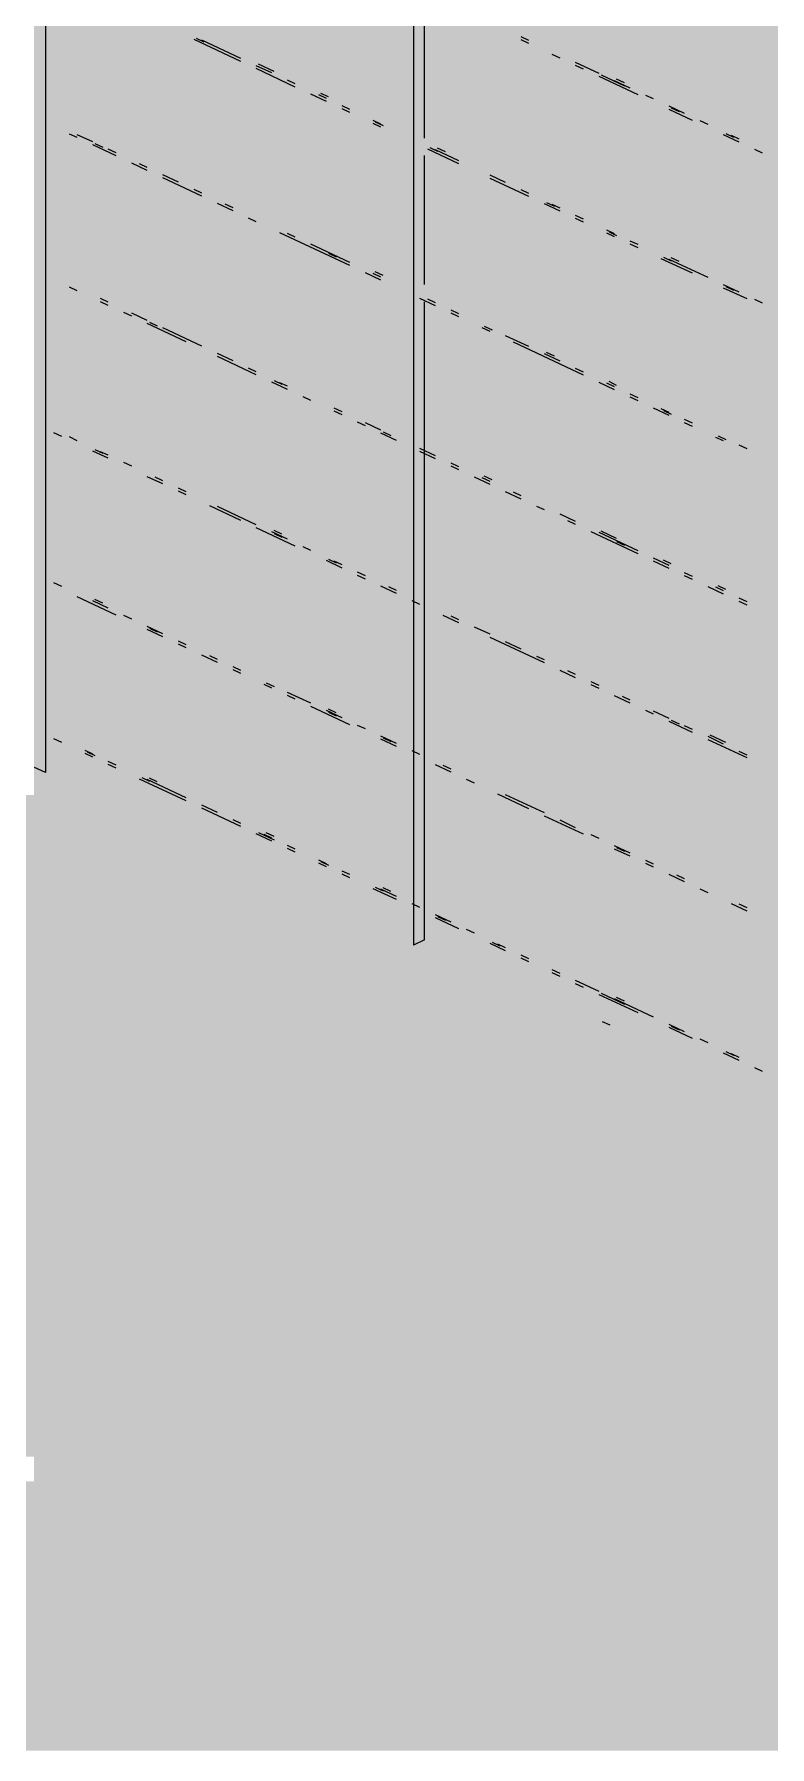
# Paper-space layout '03 3D Building and Roof' of a CAD drawing. Header units: millimetres. Extents: x 5 to 415, y 5 to 292.
# Drawn here: x 202.66 to 207.66, y 208.19 to 219.84 of the extents above; entities that cross this region are included whole.
import ezdxf

# ---------------------------------------------------------------- set-up
doc = ezdxf.new("R2010")
doc.units = ezdxf.units.MM
doc.layers.add('EXISTING', color=7, linetype='Continuous')
doc.layers.add('IMAGES', color=7, linetype='Continuous')

# ---------------------------------------------------------------- blocks, each defined once
blk = doc.blocks.new('SHEET_03')
at = {"layer": 'EXISTING', "color": 250, "lineweight": 9}
for p, q in [((202.741, 231.472), (202.741, 214.82)), ((205.241, 230.298), (205.241, 213.646)), ((205.316, 219.134), (205.316, 224.235)), ((203.748, 219.807), (204.065, 219.658)), ((203.764, 219.815), (203.817, 219.79)), ((203.801, 219.803), (204.065, 219.679)), ((205.971, 219.825), (206.024, 219.8)), ((205.971, 219.804), (206.024, 219.779)), ((206.183, 219.705), (206.236, 219.68)), ((206.342, 219.651), (206.501, 219.577)), ((204.171, 219.629), (204.277, 219.58)), ((204.171, 219.609), (204.436, 219.484)), ((204.294, 219.588), (204.188, 219.637)), ((206.342, 219.63), (206.395, 219.605)), ((206.501, 219.556), (206.766, 219.431)), ((206.518, 219.564), (206.676, 219.489)), ((206.676, 219.51), (206.623, 219.535)), ((204.383, 219.53), (204.436, 219.505)), ((204.542, 219.435), (204.648, 219.385)), ((204.595, 219.431), (204.648, 219.406)), ((204.665, 219.414), (204.612, 219.438)), ((206.607, 219.527), (206.713, 219.477)), ((206.819, 219.427), (206.872, 219.403)), ((204.754, 219.356), (204.807, 219.331)), ((204.754, 219.335), (204.807, 219.31)), ((206.977, 219.353), (207.083, 219.303)), ((206.977, 219.332), (207.136, 219.257)), ((206.994, 219.34), (207.047, 219.315)), ((204.966, 219.257), (205.018, 219.232)), ((204.966, 219.236), (205.018, 219.211)), ((204.982, 219.244), (205.035, 219.219)), ((207.189, 219.253), (207.242, 219.229)), ((202.901, 219.164), (202.954, 219.14)), ((202.954, 219.16), (203.06, 219.111)), ((203.06, 219.09), (203.218, 219.015)), ((203.076, 219.098), (203.129, 219.073)), ((205.353, 219.07), (205.406, 219.045)), ((205.459, 219.041), (205.406, 219.066)), ((207.348, 219.158), (207.454, 219.108)), ((207.365, 219.166), (207.418, 219.141)), ((207.401, 219.154), (207.454, 219.129)), ((203.165, 219.061), (203.218, 219.036)), ((203.324, 218.966), (203.43, 218.916)), ((203.377, 218.962), (203.43, 218.937)), ((205.316, 218.138), (205.316, 219.017)), ((205.336, 219.062), (205.548, 218.962)), ((205.389, 219.058), (205.548, 218.983)), ((207.56, 219.059), (207.613, 219.034)), ((203.536, 218.887), (203.642, 218.837)), ((203.536, 218.866), (203.801, 218.742)), ((205.76, 218.884), (205.866, 218.834)), ((205.76, 218.863), (206.024, 218.739)), ((203.748, 218.788), (203.801, 218.763)), ((205.971, 218.784), (206.024, 218.759)), ((203.907, 218.692), (204.013, 218.642)), ((203.96, 218.688), (204.013, 218.663)), ((206.13, 218.689), (206.236, 218.639)), ((206.147, 218.697), (206.2, 218.672)), ((206.183, 218.685), (206.236, 218.66)), ((206.342, 218.61), (206.395, 218.586)), ((204.118, 218.593), (204.171, 218.568)), ((204.33, 218.493), (204.807, 218.27)), ((204.383, 218.489), (204.436, 218.464)), ((206.342, 218.59), (206.395, 218.565)), ((206.554, 218.511), (206.607, 218.486)), ((206.554, 218.49), (206.607, 218.465)), ((206.571, 218.498), (206.623, 218.473)), ((204.542, 218.415), (204.807, 218.29)), ((206.713, 218.436), (206.766, 218.412)), ((206.713, 218.416), (206.766, 218.391)), ((204.665, 218.352), (204.717, 218.327)), ((206.924, 218.316), (207.136, 218.217)), ((206.941, 218.324), (206.994, 218.299)), ((206.977, 218.312), (207.242, 218.188)), ((207.047, 218.295), (206.994, 218.32)), ((204.913, 218.22), (205.018, 218.17)), ((204.966, 218.216), (205.018, 218.191)), ((205.035, 218.199), (204.982, 218.224)), ((207.348, 218.138), (207.454, 218.088)), ((202.901, 218.124), (202.954, 218.099)), ((203.112, 218.045), (203.165, 218.02)), ((203.112, 218.024), (203.165, 217.999)), ((205.283, 218.046), (205.389, 217.996)), ((205.316, 213.682), (205.316, 218.02)), ((205.336, 218.042), (205.389, 218.017)), ((207.348, 218.117), (207.507, 218.043)), ((207.365, 218.125), (207.418, 218.1)), ((207.56, 218.039), (207.613, 218.014)), ((203.271, 217.95), (203.324, 217.925)), ((203.324, 217.946), (203.43, 217.896)), ((205.495, 217.967), (205.548, 217.942)), ((205.495, 217.947), (205.548, 217.922)), ((203.43, 217.875), (203.695, 217.751)), ((203.447, 217.883), (203.5, 217.858)), ((203.536, 217.846), (203.801, 217.722)), ((205.707, 217.847), (205.76, 217.822)), ((205.723, 217.855), (205.776, 217.83)), ((205.866, 217.793), (206.024, 217.719)), ((203.907, 217.672), (204.013, 217.623)), ((205.919, 217.748), (206.395, 217.524)), ((206.13, 217.669), (206.236, 217.619)), ((206.2, 217.652), (206.147, 217.677)), ((203.907, 217.651), (204.171, 217.527)), ((204.118, 217.573), (204.171, 217.548)), ((206.342, 217.57), (206.395, 217.545)), ((204.277, 217.477), (204.383, 217.428)), ((204.294, 217.485), (204.347, 217.46)), ((204.33, 217.473), (204.383, 217.449)), ((206.501, 217.474), (206.607, 217.425)), ((206.554, 217.47), (206.607, 217.445)), ((206.623, 217.453), (206.571, 217.478)), ((204.489, 217.378), (204.542, 217.353)), ((206.713, 217.396), (206.766, 217.371)), ((206.713, 217.375), (206.766, 217.35)), ((204.701, 217.299), (204.754, 217.275)), ((204.701, 217.279), (204.754, 217.254)), ((204.86, 217.204), (204.913, 217.179)), ((206.872, 217.3), (206.977, 217.251)), ((206.924, 217.296), (206.977, 217.271)), ((206.941, 217.283), (206.994, 217.258)), ((207.083, 217.222), (207.136, 217.197)), ((202.795, 217.133), (202.848, 217.108)), ((202.901, 217.104), (202.954, 217.079)), ((204.913, 217.2), (205.018, 217.15)), ((205.018, 217.129), (205.124, 217.08)), ((205.035, 217.137), (205.088, 217.112)), ((207.083, 217.201), (207.136, 217.176)), ((207.295, 217.101), (207.348, 217.077)), ((207.312, 217.109), (207.365, 217.084)), ((203.06, 217.008), (203.165, 216.959)), ((203.076, 217.016), (203.129, 216.991)), ((203.112, 217.004), (203.165, 216.98)), ((205.283, 217.026), (205.389, 216.976)), ((205.283, 217.005), (205.389, 216.956)), ((207.454, 217.048), (207.507, 217.023)), ((203.271, 216.93), (203.324, 216.905)), ((205.495, 216.927), (205.548, 216.902)), ((205.495, 216.906), (205.548, 216.881)), ((203.43, 216.834), (203.536, 216.785)), ((203.483, 216.83), (203.536, 216.806)), ((203.642, 216.756), (203.695, 216.731)), ((205.654, 216.831), (205.76, 216.782)), ((205.707, 216.827), (205.76, 216.802)), ((205.776, 216.81), (205.723, 216.835)), ((203.642, 216.735), (203.695, 216.71)), ((203.854, 216.636), (204.065, 216.536)), ((203.907, 216.632), (204.171, 216.507)), ((205.866, 216.732), (205.971, 216.682)), ((205.919, 216.728), (205.971, 216.703)), ((206.077, 216.632), (206.13, 216.608)), ((206.236, 216.579), (206.342, 216.529)), ((206.289, 216.533), (206.342, 216.508)), ((204.171, 216.486), (204.436, 216.362)), ((204.277, 216.458), (204.383, 216.408)), ((204.347, 216.441), (204.294, 216.465)), ((204.294, 216.445), (204.347, 216.42)), ((206.448, 216.458), (206.766, 216.309)), ((206.501, 216.454), (206.766, 216.33)), ((206.623, 216.412), (206.518, 216.462)), ((206.623, 216.392), (206.676, 216.367)), ((204.489, 216.358), (204.542, 216.333)), ((204.665, 216.271), (204.717, 216.246)), ((206.872, 216.28), (206.977, 216.231)), ((204.648, 216.263), (204.754, 216.213)), ((204.701, 216.259), (204.754, 216.234)), ((204.86, 216.184), (204.913, 216.159)), ((204.86, 216.163), (204.913, 216.138)), ((206.872, 216.26), (206.977, 216.21)), ((206.994, 216.238), (206.941, 216.263)), ((207.083, 216.181), (207.136, 216.156)), ((207.083, 216.16), (207.136, 216.135)), ((202.795, 216.113), (202.848, 216.088)), ((205.018, 216.089), (205.124, 216.039)), ((205.071, 216.085), (205.124, 216.06)), ((207.242, 216.086), (207.348, 216.036)), ((207.295, 216.082), (207.348, 216.057)), ((207.365, 216.064), (207.312, 216.089)), ((202.954, 216.017), (203.218, 215.893)), ((203.06, 215.989), (203.165, 215.939)), ((203.129, 215.972), (203.076, 215.996)), ((205.23, 215.989), (205.283, 215.964)), ((207.454, 216.007), (207.507, 215.982)), ((207.454, 215.986), (207.507, 215.961)), ((203.271, 215.889), (203.324, 215.864)), ((203.43, 215.815), (203.536, 215.765)), ((205.442, 215.89), (205.548, 215.84)), ((205.495, 215.886), (205.548, 215.861)), ((205.654, 215.811), (205.76, 215.762)), ((203.43, 215.794), (203.536, 215.744)), ((203.447, 215.802), (203.5, 215.777)), ((203.642, 215.715), (203.695, 215.69)), ((203.642, 215.694), (203.695, 215.669)), ((205.76, 215.741), (206.13, 215.567)), ((205.866, 215.712), (205.971, 215.662)), ((203.801, 215.62), (203.907, 215.57)), ((203.854, 215.616), (203.907, 215.591)), ((206.077, 215.612), (206.13, 215.588)), ((204.013, 215.541), (204.065, 215.516)), ((204.013, 215.52), (204.065, 215.495)), ((206.236, 215.517), (206.342, 215.467)), ((206.289, 215.513), (206.342, 215.488)), ((204.224, 215.421), (204.277, 215.396)), ((204.241, 215.429), (204.294, 215.404)), ((204.383, 215.367), (204.542, 215.293)), ((204.383, 215.346), (204.436, 215.321)), ((206.448, 215.438), (206.501, 215.414)), ((206.448, 215.418), (206.501, 215.393)), ((206.607, 215.343), (206.713, 215.293)), ((206.66, 215.339), (206.713, 215.314)), ((204.542, 215.272), (204.807, 215.147)), ((204.648, 215.243), (204.754, 215.193)), ((204.717, 215.226), (204.665, 215.251)), ((204.665, 215.23), (204.717, 215.205)), ((206.819, 215.244), (206.872, 215.219)), ((206.872, 215.24), (206.977, 215.19)), ((204.86, 215.143), (204.913, 215.119)), ((206.977, 215.169), (207.136, 215.095)), ((206.994, 215.177), (207.047, 215.152)), ((207.083, 215.14), (207.136, 215.115)), ((202.795, 215.051), (202.848, 215.026)), ((205.018, 215.069), (205.124, 215.019)), ((205.018, 215.048), (205.124, 214.998)), ((205.035, 215.056), (205.088, 215.031)), ((207.242, 215.066), (207.348, 215.016)), ((207.242, 215.045), (207.507, 214.921)), ((207.365, 215.024), (207.259, 215.073)), ((203.007, 214.973), (203.06, 214.948)), ((203.007, 214.952), (203.06, 214.927)), ((203.023, 214.96), (203.076, 214.935)), ((203.165, 214.898), (203.218, 214.873)), ((203.165, 214.877), (203.218, 214.852)), ((205.23, 214.969), (205.283, 214.945)), ((205.389, 214.874), (205.495, 214.824)), ((207.454, 214.966), (207.507, 214.941)), ((202.741, 214.82), (202.666, 214.855)), ((203.377, 214.778), (203.695, 214.629)), ((203.394, 214.786), (203.447, 214.761)), ((203.43, 214.774), (203.695, 214.65)), ((203.5, 214.757), (203.447, 214.782)), ((205.442, 214.87), (205.495, 214.845)), ((205.601, 214.775), (205.654, 214.75)), ((205.813, 214.675), (206.024, 214.576)), ((205.866, 214.671), (206.13, 214.547)), ((203.801, 214.6), (203.907, 214.55)), ((203.801, 214.579), (204.065, 214.455)), ((206.13, 214.526), (206.395, 214.402)), ((204.013, 214.5), (204.065, 214.476)), ((204.188, 214.413), (204.294, 214.363)), ((204.294, 214.384), (204.241, 214.409)), ((206.236, 214.497), (206.342, 214.447)), ((204.171, 214.405), (204.277, 214.355)), ((204.224, 214.401), (204.277, 214.376)), ((204.383, 214.326), (204.436, 214.302)), ((204.383, 214.306), (204.436, 214.281)), ((206.448, 214.398), (206.501, 214.373)), ((206.607, 214.323), (206.713, 214.273)), ((206.607, 214.302), (206.713, 214.253)), ((206.623, 214.31), (206.676, 214.285)), ((204.595, 214.227), (204.648, 214.202)), ((204.595, 214.206), (204.648, 214.181)), ((204.612, 214.214), (204.665, 214.189)), ((206.819, 214.224), (206.872, 214.199)), ((206.819, 214.203), (206.872, 214.178)), ((204.754, 214.152), (204.807, 214.128)), ((204.754, 214.132), (204.807, 214.107)), ((206.977, 214.128), (207.083, 214.079)), ((207.03, 214.124), (207.083, 214.099)), ((204.966, 214.032), (205.124, 213.958)), ((204.982, 214.04), (205.035, 214.015)), ((205.018, 214.028), (205.124, 213.978)), ((205.088, 214.011), (205.035, 214.036)), ((207.189, 214.029), (207.242, 214.004)), ((205.23, 213.929), (205.283, 213.904)), ((205.389, 213.854), (205.495, 213.804)), ((205.389, 213.833), (205.548, 213.759)), ((205.406, 213.841), (205.459, 213.816)), ((207.401, 213.93), (207.507, 213.88)), ((207.454, 213.926), (207.507, 213.901)), ((205.601, 213.755), (205.654, 213.73)), ((205.316, 213.682), (205.241, 213.646)), ((205.76, 213.659), (205.866, 213.61)), ((205.776, 213.667), (205.829, 213.642)), ((205.813, 213.655), (205.866, 213.63)), ((205.971, 213.581), (206.024, 213.556)), ((205.971, 213.56), (206.024, 213.535)), ((206.183, 213.481), (206.236, 213.456)), ((206.183, 213.461), (206.236, 213.436)), ((206.342, 213.407), (206.501, 213.332)), ((206.342, 213.386), (206.395, 213.361)), ((206.501, 213.311), (206.766, 213.187)), ((206.518, 213.319), (206.676, 213.245)), ((206.607, 213.282), (206.872, 213.158)), ((206.676, 213.265), (206.623, 213.29)), ((206.579, 213.101), (206.526, 213.125)), ((206.977, 213.108), (207.083, 213.059)), ((206.977, 213.088), (207.136, 213.013)), ((206.994, 213.095), (207.047, 213.071)), ((207.189, 213.009), (207.242, 212.984)), ((207.348, 212.914), (207.454, 212.864)), ((207.365, 212.922), (207.418, 212.897)), ((207.401, 212.91), (207.454, 212.885)), ((207.56, 212.814), (207.613, 212.789))]:
    blk.add_line(p, q, dxfattribs=at)
at = {"layer": 'IMAGES', "color": 7}
for points in [[(202.662, 214.833), (202.828, 214.833), (202.662, 231.5), (202.828, 231.5)], [(205.161, 213.667), (205.328, 213.667), (205.161, 230.333), (205.328, 230.333)], [(202.828, 218.167), (202.995, 218.167), (202.828, 221), (202.995, 221)], [(207.661, 219.833), (207.827, 219.833), (207.661, 220.167), (207.827, 220.167)], [(202.995, 219.833), (203.162, 219.833), (202.995, 220), (203.162, 220)], [(203.162, 219.833), (203.495, 219.833), (203.162, 220), (203.495, 220)], [(203.495, 219.833), (203.661, 219.833), (203.495, 220), (203.661, 220)], [(203.661, 219.833), (205.161, 219.833), (203.661, 220), (205.161, 220)], [(205.328, 219.833), (205.994, 219.833), (205.328, 220), (205.994, 220)], [(205.994, 219.833), (207.661, 219.833), (205.994, 220), (207.661, 220)], [(202.995, 219.667), (203.495, 219.667), (202.995, 219.833), (203.495, 219.833)], [(203.495, 219.667), (203.828, 219.667), (203.495, 219.833), (203.828, 219.833)], [(203.828, 219.667), (203.995, 219.667), (203.828, 219.833), (203.995, 219.833)], [(203.995, 219.667), (204.161, 219.667), (203.995, 219.833), (204.161, 219.833)], [(204.161, 219.667), (205.161, 219.667), (204.161, 219.833), (205.161, 219.833)], [(205.328, 219.167), (205.494, 219.167), (205.328, 219.833), (205.494, 219.833)], [(205.494, 219.667), (205.661, 219.667), (205.494, 219.833), (205.661, 219.833)], [(205.661, 219.667), (205.828, 219.667), (205.661, 219.833), (205.828, 219.833)], [(205.828, 219.667), (205.994, 219.667), (205.828, 219.833), (205.994, 219.833)], [(205.994, 219.667), (206.161, 219.667), (205.994, 219.833), (206.161, 219.833)], [(206.161, 219.667), (207.661, 219.667), (206.161, 219.833), (207.661, 219.833)], [(207.661, 219.167), (207.827, 219.167), (207.661, 219.833), (207.827, 219.833)], [(202.995, 219.5), (203.828, 219.5), (202.995, 219.667), (203.828, 219.667)], [(203.828, 219.5), (203.995, 219.5), (203.828, 219.667), (203.995, 219.667)], [(203.995, 219.5), (204.328, 219.5), (203.995, 219.667), (204.328, 219.667)], [(204.328, 219.5), (204.495, 219.5), (204.328, 219.667), (204.495, 219.667)], [(204.495, 219.5), (205.161, 219.5), (204.495, 219.667), (205.161, 219.667)], [(205.494, 219.5), (206.161, 219.5), (205.494, 219.667), (206.161, 219.667)], [(206.161, 219.5), (206.328, 219.5), (206.161, 219.667), (206.328, 219.667)], [(206.328, 219.5), (206.494, 219.5), (206.328, 219.667), (206.494, 219.667)], [(206.494, 219.333), (206.661, 219.333), (206.494, 219.667), (206.661, 219.667)], [(206.661, 219.5), (207.661, 219.5), (206.661, 219.667), (207.661, 219.667)], [(202.995, 219.333), (204.161, 219.333), (202.995, 219.5), (204.161, 219.5)], [(204.161, 219.333), (204.328, 219.333), (204.161, 219.5), (204.328, 219.5)], [(204.328, 219.333), (204.495, 219.333), (204.328, 219.5), (204.495, 219.5)], [(204.495, 219.333), (204.828, 219.333), (204.495, 219.5), (204.828, 219.5)], [(204.828, 219.333), (205.161, 219.333), (204.828, 219.5), (205.161, 219.5)], [(205.494, 219.333), (206.494, 219.333), (205.494, 219.5), (206.494, 219.5)], [(206.661, 219.333), (206.827, 219.333), (206.661, 219.5), (206.827, 219.5)], [(206.827, 219.333), (207.161, 219.333), (206.827, 219.5), (207.161, 219.5)], [(207.161, 219.333), (207.661, 219.333), (207.161, 219.5), (207.661, 219.5)], [(202.995, 219.167), (204.495, 219.167), (202.995, 219.333), (204.495, 219.333)], [(204.495, 219.167), (204.661, 219.167), (204.495, 219.333), (204.661, 219.333)], [(204.661, 219.167), (204.828, 219.167), (204.661, 219.333), (204.828, 219.333)], [(204.828, 219.167), (205.161, 219.167), (204.828, 219.333), (205.161, 219.333)], [(205.494, 219.167), (206.827, 219.167), (205.494, 219.333), (206.827, 219.333)], [(206.827, 219.167), (206.994, 219.167), (206.827, 219.333), (206.994, 219.333)], [(206.994, 219.167), (207.161, 219.167), (206.994, 219.333), (207.161, 219.333)], [(207.161, 219), (207.327, 219), (207.161, 219.333), (207.327, 219.333)], [(207.327, 219.167), (207.661, 219.167), (207.327, 219.333), (207.661, 219.333)], [(202.995, 219), (203.162, 219), (202.995, 219.167), (203.162, 219.167)], [(203.162, 218.833), (203.328, 218.833), (203.162, 219.167), (203.328, 219.167)], [(203.328, 219), (204.994, 219), (203.328, 219.167), (204.994, 219.167)], [(204.994, 219), (205.161, 219), (204.994, 219.167), (205.161, 219.167)], [(205.328, 219), (205.661, 219), (205.328, 219.167), (205.661, 219.167)], [(205.661, 219), (207.161, 219), (205.661, 219.167), (207.161, 219.167)], [(207.327, 219), (207.494, 219), (207.327, 219.167), (207.494, 219.167)], [(207.494, 218.833), (207.661, 218.833), (207.494, 219.167), (207.661, 219.167)], [(207.661, 218.833), (207.827, 218.833), (207.661, 219.167), (207.827, 219.167)], [(202.995, 218.833), (203.162, 218.833), (202.995, 219), (203.162, 219)], [(203.328, 218.833), (203.495, 218.833), (203.328, 219), (203.495, 219)], [(203.495, 218.833), (203.661, 218.833), (203.495, 219), (203.661, 219)], [(203.661, 218.833), (205.161, 218.833), (203.661, 219), (205.161, 219)], [(205.328, 218.833), (205.661, 218.833), (205.328, 219), (205.661, 219)], [(205.661, 218.667), (205.828, 218.667), (205.661, 219), (205.828, 219)], [(205.828, 218.833), (207.494, 218.833), (205.828, 219), (207.494, 219)], [(202.995, 218.667), (203.495, 218.667), (202.995, 218.833), (203.495, 218.833)], [(203.495, 218.667), (203.828, 218.667), (203.495, 218.833), (203.828, 218.833)], [(203.828, 218.667), (203.995, 218.667), (203.828, 218.833), (203.995, 218.833)], [(203.995, 218.667), (205.161, 218.667), (203.995, 218.833), (205.161, 218.833)], [(205.328, 218), (205.494, 218), (205.328, 218.833), (205.494, 218.833)], [(205.494, 218.667), (205.661, 218.667), (205.494, 218.833), (205.661, 218.833)], [(205.828, 218.667), (205.994, 218.667), (205.828, 218.833), (205.994, 218.833)], [(205.994, 218.5), (206.161, 218.5), (205.994, 218.833), (206.161, 218.833)], [(206.161, 218.667), (207.661, 218.667), (206.161, 218.833), (207.661, 218.833)], [(207.661, 218), (207.827, 218), (207.661, 218.833), (207.827, 218.833)], [(202.995, 218.5), (203.828, 218.5), (202.995, 218.667), (203.828, 218.667)], [(203.828, 218.5), (204.328, 218.5), (203.828, 218.667), (204.328, 218.667)], [(204.328, 218.5), (205.161, 218.5), (204.328, 218.667), (205.161, 218.667)], [(205.494, 218.5), (205.994, 218.5), (205.494, 218.667), (205.994, 218.667)], [(206.161, 218.5), (206.494, 218.5), (206.161, 218.667), (206.494, 218.667)], [(206.494, 218.5), (207.661, 218.5), (206.494, 218.667), (207.661, 218.667)], [(202.995, 218.333), (204.161, 218.333), (202.995, 218.5), (204.161, 218.5)], [(204.161, 218.333), (204.328, 218.333), (204.161, 218.5), (204.328, 218.5)], [(204.328, 218.333), (204.661, 218.333), (204.328, 218.5), (204.661, 218.5)], [(204.661, 218.333), (204.828, 218.333), (204.661, 218.5), (204.828, 218.5)], [(204.828, 218.333), (205.161, 218.333), (204.828, 218.5), (205.161, 218.5)], [(205.494, 218.333), (206.328, 218.333), (205.494, 218.5), (206.328, 218.5)], [(206.328, 218.333), (206.661, 218.333), (206.328, 218.5), (206.661, 218.5)], [(206.661, 218.333), (206.827, 218.333), (206.661, 218.5), (206.827, 218.5)], [(206.827, 218.333), (207.661, 218.333), (206.827, 218.5), (207.661, 218.5)], [(202.995, 218.167), (204.495, 218.167), (202.995, 218.333), (204.495, 218.333)], [(204.495, 218.167), (204.661, 218.167), (204.495, 218.333), (204.661, 218.333)], [(204.661, 218.167), (204.828, 218.167), (204.661, 218.333), (204.828, 218.333)], [(204.828, 218), (204.994, 218), (204.828, 218.333), (204.994, 218.333)], [(204.994, 218.167), (205.161, 218.167), (204.994, 218.333), (205.161, 218.333)], [(205.494, 218.167), (206.661, 218.167), (205.494, 218.333), (206.661, 218.333)], [(206.661, 218.167), (206.994, 218.167), (206.661, 218.333), (206.994, 218.333)], [(206.994, 218.167), (207.161, 218.167), (206.994, 218.333), (207.161, 218.333)], [(207.161, 218), (207.327, 218), (207.161, 218.333), (207.327, 218.333)], [(207.327, 218.167), (207.661, 218.167), (207.327, 218.333), (207.661, 218.333)], [(202.828, 218), (203.162, 218), (202.828, 218.167), (203.162, 218.167)], [(203.162, 218), (204.828, 218), (203.162, 218.167), (204.828, 218.167)], [(204.994, 218), (205.161, 218), (204.994, 218.167), (205.161, 218.167)], [(205.494, 218), (207.161, 218), (205.494, 218.167), (207.161, 218.167)], [(207.327, 218), (207.494, 218), (207.327, 218.167), (207.494, 218.167)], [(207.494, 217.833), (207.661, 217.833), (207.494, 218.167), (207.661, 218.167)], [(202.828, 217.167), (202.995, 217.167), (202.828, 218), (202.995, 218)], [(202.995, 217.833), (203.162, 217.833), (202.995, 218), (203.162, 218)], [(203.162, 217.833), (203.495, 217.833), (203.162, 218), (203.495, 218)], [(203.495, 217.833), (205.161, 217.833), (203.495, 218), (205.161, 218)], [(205.328, 217.833), (205.661, 217.833), (205.328, 218), (205.661, 218)], [(205.661, 217.833), (207.494, 217.833), (205.661, 218), (207.494, 218)], [(207.661, 217.833), (207.827, 217.833), (207.661, 218), (207.827, 218)], [(202.995, 217.667), (203.328, 217.667), (202.995, 217.833), (203.328, 217.833)], [(203.328, 217.667), (203.495, 217.667), (203.328, 217.833), (203.495, 217.833)], [(203.495, 217.667), (203.828, 217.667), (203.495, 217.833), (203.828, 217.833)], [(203.828, 217.667), (205.161, 217.667), (203.828, 217.833), (205.161, 217.833)], [(205.328, 217), (205.494, 217), (205.328, 217.833), (205.494, 217.833)], [(205.494, 217.667), (205.661, 217.667), (205.494, 217.833), (205.661, 217.833)], [(205.661, 217.667), (205.828, 217.667), (205.661, 217.833), (205.828, 217.833)], [(205.828, 217.667), (205.994, 217.667), (205.828, 217.833), (205.994, 217.833)], [(205.994, 217.5), (206.161, 217.5), (205.994, 217.833), (206.161, 217.833)], [(206.161, 217.667), (207.661, 217.667), (206.161, 217.833), (207.661, 217.833)], [(207.661, 217), (207.827, 217), (207.661, 217.833), (207.827, 217.833)], [(202.995, 217.5), (203.661, 217.5), (202.995, 217.667), (203.661, 217.667)], [(203.661, 217.5), (203.828, 217.5), (203.661, 217.667), (203.828, 217.667)], [(203.828, 217.5), (203.995, 217.5), (203.828, 217.667), (203.995, 217.667)], [(203.995, 217.5), (204.328, 217.5), (203.995, 217.667), (204.328, 217.667)], [(204.328, 217.5), (205.161, 217.5), (204.328, 217.667), (205.161, 217.667)], [(205.494, 217.5), (205.994, 217.5), (205.494, 217.667), (205.994, 217.667)], [(206.161, 217.5), (206.328, 217.5), (206.161, 217.667), (206.328, 217.667)], [(206.328, 217.333), (206.494, 217.333), (206.328, 217.667), (206.494, 217.667)], [(206.494, 217.5), (207.661, 217.5), (206.494, 217.667), (207.661, 217.667)], [(202.995, 217.333), (203.995, 217.333), (202.995, 217.5), (203.995, 217.5)], [(203.995, 217.333), (204.161, 217.333), (203.995, 217.5), (204.161, 217.5)], [(204.161, 217.333), (204.328, 217.333), (204.161, 217.5), (204.328, 217.5)], [(204.328, 217.333), (204.495, 217.333), (204.328, 217.5), (204.495, 217.5)], [(204.495, 217.333), (205.161, 217.333), (204.495, 217.5), (205.161, 217.5)], [(205.494, 217.333), (206.328, 217.333), (205.494, 217.5), (206.328, 217.5)], [(206.494, 217.333), (206.661, 217.333), (206.494, 217.5), (206.661, 217.5)], [(206.661, 217.167), (206.827, 217.167), (206.661, 217.5), (206.827, 217.5)], [(206.827, 217.333), (207.661, 217.333), (206.827, 217.5), (207.661, 217.5)], [(202.995, 217.167), (204.495, 217.167), (202.995, 217.333), (204.495, 217.333)], [(204.495, 217.167), (204.828, 217.167), (204.495, 217.333), (204.828, 217.333)], [(204.828, 217.167), (205.161, 217.167), (204.828, 217.333), (205.161, 217.333)], [(205.494, 217.167), (206.661, 217.167), (205.494, 217.333), (206.661, 217.333)], [(206.827, 217.167), (207.161, 217.167), (206.827, 217.333), (207.161, 217.333)], [(207.161, 217.167), (207.661, 217.167), (207.161, 217.333), (207.661, 217.333)], [(202.828, 217), (202.995, 217), (202.828, 217.167), (202.995, 217.167)], [(202.995, 217), (203.162, 217), (202.995, 217.167), (203.162, 217.167)], [(203.162, 217), (204.828, 217), (203.162, 217.167), (204.828, 217.167)], [(204.828, 217), (204.994, 217), (204.828, 217.167), (204.994, 217.167)], [(204.994, 217), (205.161, 217), (204.994, 217.167), (205.161, 217.167)], [(205.494, 217), (206.994, 217), (205.494, 217.167), (206.994, 217.167)], [(206.994, 217), (207.161, 217), (206.994, 217.167), (207.161, 217.167)], [(207.161, 217), (207.494, 217), (207.161, 217.167), (207.494, 217.167)], [(207.494, 217), (207.661, 217), (207.494, 217.167), (207.661, 217.167)], [(202.828, 215), (202.995, 215), (202.828, 217), (202.995, 217)], [(202.995, 216.833), (203.162, 216.833), (202.995, 217), (203.162, 217)], [(203.162, 216.833), (203.495, 216.833), (203.162, 217), (203.495, 217)], [(203.495, 216.833), (205.161, 216.833), (203.495, 217), (205.161, 217)], [(205.328, 216.833), (205.494, 216.833), (205.328, 217), (205.494, 217)], [(205.494, 216.833), (205.661, 216.833), (205.494, 217), (205.661, 217)], [(205.661, 216.833), (207.327, 216.833), (205.661, 217), (207.327, 217)], [(207.327, 216.833), (207.494, 216.833), (207.327, 217), (207.494, 217)], [(207.494, 216.833), (207.661, 216.833), (207.494, 217), (207.661, 217)], [(207.661, 216.833), (207.827, 216.833), (207.661, 217), (207.827, 217)], [(202.995, 216.667), (203.328, 216.667), (202.995, 216.833), (203.328, 216.833)], [(203.328, 216.667), (203.495, 216.667), (203.328, 216.833), (203.495, 216.833)], [(203.495, 216.667), (203.661, 216.667), (203.495, 216.833), (203.661, 216.833)], [(203.661, 216.667), (203.828, 216.667), (203.661, 216.833), (203.828, 216.833)], [(203.828, 216.667), (205.161, 216.667), (203.828, 216.833), (205.161, 216.833)], [(205.328, 216.667), (205.661, 216.667), (205.328, 216.833), (205.661, 216.833)], [(205.661, 216.667), (205.828, 216.667), (205.661, 216.833), (205.828, 216.833)], [(205.828, 216.667), (205.994, 216.667), (205.828, 216.833), (205.994, 216.833)], [(205.994, 216.667), (207.661, 216.667), (205.994, 216.833), (207.661, 216.833)], [(207.661, 216.667), (207.994, 216.667), (207.661, 216.833), (207.994, 216.833)], [(202.995, 216.5), (203.495, 216.5), (202.995, 216.667), (203.495, 216.667)], [(203.495, 216.5), (203.995, 216.5), (203.495, 216.667), (203.995, 216.667)], [(203.995, 216.5), (204.161, 216.5), (203.995, 216.667), (204.161, 216.667)], [(204.161, 216.5), (204.328, 216.5), (204.161, 216.667), (204.328, 216.667)], [(204.328, 216.5), (205.161, 216.5), (204.328, 216.667), (205.161, 216.667)], [(205.328, 216), (205.494, 216), (205.328, 216.667), (205.494, 216.667)], [(205.494, 216.5), (205.828, 216.5), (205.494, 216.667), (205.828, 216.667)], [(205.828, 216.5), (206.161, 216.5), (205.828, 216.667), (206.161, 216.667)], [(206.161, 216.5), (206.328, 216.5), (206.161, 216.667), (206.328, 216.667)], [(206.328, 216.5), (207.661, 216.5), (206.328, 216.667), (207.661, 216.667)], [(207.661, 215.833), (207.827, 215.833), (207.661, 216.667), (207.827, 216.667)], [(202.995, 216.333), (203.995, 216.333), (202.995, 216.5), (203.995, 216.5)], [(203.995, 216.333), (204.161, 216.333), (203.995, 216.5), (204.161, 216.5)], [(204.161, 216.333), (204.328, 216.333), (204.161, 216.5), (204.328, 216.5)], [(204.328, 216.167), (204.495, 216.167), (204.328, 216.5), (204.495, 216.5)], [(204.495, 216.333), (205.161, 216.333), (204.495, 216.5), (205.161, 216.5)], [(205.494, 216.333), (206.161, 216.333), (205.494, 216.5), (206.161, 216.5)], [(206.161, 216.333), (206.827, 216.333), (206.161, 216.5), (206.827, 216.5)], [(206.827, 216.333), (207.661, 216.333), (206.827, 216.5), (207.661, 216.5)], [(202.995, 216.167), (204.328, 216.167), (202.995, 216.333), (204.328, 216.333)], [(204.495, 216.167), (204.661, 216.167), (204.495, 216.333), (204.661, 216.333)], [(204.661, 216.167), (204.828, 216.167), (204.661, 216.333), (204.828, 216.333)], [(204.828, 216.167), (205.161, 216.167), (204.828, 216.333), (205.161, 216.333)], [(205.494, 216.167), (206.494, 216.167), (205.494, 216.333), (206.494, 216.333)], [(206.494, 216.167), (206.661, 216.167), (206.494, 216.333), (206.661, 216.333)], [(206.661, 216.167), (206.994, 216.167), (206.661, 216.333), (206.994, 216.333)], [(206.994, 216.167), (207.161, 216.167), (206.994, 216.333), (207.161, 216.333)], [(207.161, 216.167), (207.661, 216.167), (207.161, 216.333), (207.661, 216.333)], [(202.995, 216), (204.661, 216), (202.995, 216.167), (204.661, 216.167)], [(204.661, 216), (205.161, 216), (204.661, 216.167), (205.161, 216.167)], [(205.494, 216), (206.827, 216), (205.494, 216.167), (206.827, 216.167)], [(206.827, 216), (206.994, 216), (206.827, 216.167), (206.994, 216.167)], [(206.994, 216), (207.161, 216), (206.994, 216.167), (207.161, 216.167)], [(207.161, 216), (207.494, 216), (207.161, 216.167), (207.494, 216.167)], [(207.494, 216), (207.661, 216), (207.494, 216.167), (207.661, 216.167)], [(202.995, 215.833), (203.162, 215.833), (202.995, 216), (203.162, 216)], [(203.162, 215.833), (203.495, 215.833), (203.162, 216), (203.495, 216)], [(203.495, 215.833), (204.994, 215.833), (203.495, 216), (204.994, 216)], [(204.994, 215.833), (205.161, 215.833), (204.994, 216), (205.161, 216)], [(205.328, 215.833), (205.661, 215.833), (205.328, 216), (205.661, 216)], [(205.661, 215.833), (207.161, 215.833), (205.661, 216), (207.161, 216)], [(207.161, 215.833), (207.327, 215.833), (207.161, 216), (207.327, 216)], [(207.327, 215.833), (207.494, 215.833), (207.327, 216), (207.494, 216)], [(207.494, 215.833), (207.661, 215.833), (207.494, 216), (207.661, 216)], [(202.995, 215.667), (203.162, 215.667), (202.995, 215.833), (203.162, 215.833)], [(203.162, 215.667), (203.328, 215.667), (203.162, 215.833), (203.328, 215.833)], [(203.328, 215.667), (203.495, 215.667), (203.328, 215.833), (203.495, 215.833)], [(203.495, 215.5), (203.661, 215.5), (203.495, 215.833), (203.661, 215.833)], [(203.661, 215.667), (205.161, 215.667), (203.661, 215.833), (205.161, 215.833)], [(205.328, 214.833), (205.494, 214.833), (205.328, 215.833), (205.494, 215.833)], [(205.494, 215.667), (205.828, 215.667), (205.494, 215.833), (205.828, 215.833)], [(205.828, 215.5), (205.994, 215.5), (205.828, 215.833), (205.994, 215.833)], [(205.994, 215.667), (207.661, 215.667), (205.994, 215.833), (207.661, 215.833)], [(207.661, 215.667), (207.994, 215.667), (207.661, 215.833), (207.994, 215.833)], [(202.995, 215.5), (203.495, 215.5), (202.995, 215.667), (203.495, 215.667)], [(203.661, 215.5), (203.995, 215.5), (203.661, 215.667), (203.995, 215.667)], [(203.995, 215.5), (204.161, 215.5), (203.995, 215.667), (204.161, 215.667)], [(204.161, 215.5), (205.161, 215.5), (204.161, 215.667), (205.161, 215.667)], [(205.494, 215.5), (205.828, 215.5), (205.494, 215.667), (205.828, 215.667)], [(205.994, 215.5), (206.161, 215.5), (205.994, 215.667), (206.161, 215.667)], [(206.161, 215.5), (206.328, 215.5), (206.161, 215.667), (206.328, 215.667)], [(206.328, 215.5), (207.661, 215.5), (206.328, 215.667), (207.661, 215.667)], [(207.661, 214), (207.827, 214), (207.661, 215.667), (207.827, 215.667)], [(202.995, 215.333), (203.828, 215.333), (202.995, 215.5), (203.828, 215.5)], [(203.828, 215.333), (203.995, 215.333), (203.828, 215.5), (203.995, 215.5)], [(203.995, 215.333), (204.161, 215.333), (203.995, 215.5), (204.161, 215.5)], [(204.161, 215.333), (204.495, 215.333), (204.161, 215.5), (204.495, 215.5)], [(204.495, 215.333), (205.161, 215.333), (204.495, 215.5), (205.161, 215.5)], [(205.494, 215.333), (205.994, 215.333), (205.494, 215.5), (205.994, 215.5)], [(205.994, 215.333), (206.661, 215.333), (205.994, 215.5), (206.661, 215.5)], [(206.661, 215.333), (207.661, 215.333), (206.661, 215.5), (207.661, 215.5)], [(202.995, 215.167), (204.328, 215.167), (202.995, 215.333), (204.328, 215.333)], [(204.328, 215.167), (204.495, 215.167), (204.328, 215.333), (204.495, 215.333)], [(204.495, 215.167), (204.661, 215.167), (204.495, 215.333), (204.661, 215.333)], [(204.661, 215), (204.828, 215), (204.661, 215.333), (204.828, 215.333)], [(204.828, 215.167), (205.161, 215.167), (204.828, 215.333), (205.161, 215.333)], [(205.494, 215.167), (206.494, 215.167), (205.494, 215.333), (206.494, 215.333)], [(206.494, 215.167), (206.994, 215.167), (206.494, 215.333), (206.994, 215.333)], [(206.994, 215.167), (207.661, 215.167), (206.994, 215.333), (207.661, 215.333)], [(202.995, 215), (204.661, 215), (202.995, 215.167), (204.661, 215.167)], [(204.828, 215), (205.161, 215), (204.828, 215.167), (205.161, 215.167)], [(205.494, 215), (206.827, 215), (205.494, 215.167), (206.827, 215.167)], [(206.827, 215), (206.994, 215), (206.827, 215.167), (206.994, 215.167)], [(206.994, 215), (207.327, 215), (206.994, 215.167), (207.327, 215.167)], [(207.327, 215), (207.494, 215), (207.327, 215.167), (207.494, 215.167)], [(207.494, 215), (207.661, 215), (207.494, 215.167), (207.661, 215.167)], [(202.828, 214.833), (203.328, 214.833), (202.828, 215), (203.328, 215)], [(203.328, 214.833), (204.994, 214.833), (203.328, 215), (204.994, 215)], [(204.994, 214.833), (205.161, 214.833), (204.994, 215), (205.161, 215)], [(205.494, 214.833), (207.161, 214.833), (205.494, 215), (207.161, 215)], [(207.161, 214.833), (207.327, 214.833), (207.161, 215), (207.327, 215)], [(207.327, 214.833), (207.494, 214.833), (207.327, 215), (207.494, 215)], [(207.494, 214.667), (207.661, 214.667), (207.494, 215), (207.661, 215)], [(202.662, 214.667), (202.828, 214.667), (202.662, 214.833), (202.828, 214.833)], [(202.828, 214.667), (202.995, 214.667), (202.828, 214.833), (202.995, 214.833)], [(202.995, 214.667), (203.162, 214.667), (202.995, 214.833), (203.162, 214.833)], [(203.162, 214.667), (203.328, 214.667), (203.162, 214.833), (203.328, 214.833)], [(203.328, 214.667), (203.495, 214.667), (203.328, 214.833), (203.495, 214.833)], [(203.495, 214.667), (203.661, 214.667), (203.495, 214.833), (203.661, 214.833)], [(203.661, 214.667), (205.161, 214.667), (203.661, 214.833), (205.161, 214.833)], [(205.328, 214.667), (205.494, 214.667), (205.328, 214.833), (205.494, 214.833)], [(205.494, 214.667), (205.828, 214.667), (205.494, 214.833), (205.828, 214.833)], [(205.828, 214.667), (207.494, 214.667), (205.828, 214.833), (207.494, 214.833)], [(193.83, 214.5), (203.162, 214.5), (193.83, 214.667), (203.162, 214.667)], [(203.162, 214.5), (203.328, 214.5), (203.162, 214.667), (203.328, 214.667)], [(203.328, 214.5), (203.495, 214.5), (203.328, 214.667), (203.495, 214.667)], [(203.495, 214.5), (203.661, 214.5), (203.495, 214.667), (203.661, 214.667)], [(203.661, 214.333), (203.828, 214.333), (203.661, 214.667), (203.828, 214.667)], [(203.828, 214.333), (203.995, 214.333), (203.828, 214.667), (203.995, 214.667)], [(203.995, 214.5), (205.161, 214.5), (203.995, 214.667), (205.161, 214.667)], [(205.328, 213.833), (205.494, 213.833), (205.328, 214.667), (205.494, 214.667)], [(205.494, 214.5), (205.828, 214.5), (205.494, 214.667), (205.828, 214.667)], [(205.828, 214.5), (206.161, 214.5), (205.828, 214.667), (206.161, 214.667)], [(206.161, 214.5), (207.661, 214.5), (206.161, 214.667), (207.661, 214.667)], [(194.163, 214.333), (203.495, 214.333), (194.163, 214.5), (203.495, 214.5)], [(203.495, 214.333), (203.661, 214.333), (203.495, 214.5), (203.661, 214.5)], [(203.995, 214.333), (204.161, 214.333), (203.995, 214.5), (204.161, 214.5)], [(204.161, 214.333), (204.495, 214.333), (204.161, 214.5), (204.495, 214.5)], [(204.495, 214.167), (205.161, 214.167), (204.495, 214.5), (205.161, 214.5)], [(205.494, 214.333), (205.994, 214.333), (205.494, 214.5), (205.994, 214.5)], [(205.994, 214.333), (206.161, 214.333), (205.994, 214.5), (206.161, 214.5)], [(206.161, 214.333), (206.328, 214.333), (206.161, 214.5), (206.328, 214.5)], [(206.328, 214.333), (206.661, 214.333), (206.328, 214.5), (206.661, 214.5)], [(206.661, 214.333), (207.661, 214.333), (206.661, 214.5), (207.661, 214.5)], [(194.496, 214.167), (203.828, 214.167), (194.496, 214.333), (203.828, 214.333)], [(203.828, 214.167), (203.995, 214.167), (203.828, 214.333), (203.995, 214.333)], [(203.995, 214.167), (204.495, 214.167), (203.995, 214.333), (204.495, 214.333)], [(205.494, 214.167), (206.328, 214.167), (205.494, 214.333), (206.328, 214.333)], [(206.328, 214.167), (206.494, 214.167), (206.328, 214.333), (206.494, 214.333)], [(206.494, 214.167), (206.661, 214.167), (206.494, 214.333), (206.661, 214.333)], [(206.661, 214.167), (206.827, 214.167), (206.661, 214.333), (206.827, 214.333)], [(206.827, 214.167), (207.661, 214.167), (206.827, 214.333), (207.661, 214.333)], [(194.83, 214), (204.161, 214), (194.83, 214.167), (204.161, 214.167)], [(204.161, 214), (204.495, 214), (204.161, 214.167), (204.495, 214.167)], [(204.495, 214), (204.828, 214), (204.495, 214.167), (204.828, 214.167)], [(204.828, 214), (204.994, 214), (204.828, 214.167), (204.994, 214.167)], [(204.994, 214), (205.161, 214), (204.994, 214.167), (205.161, 214.167)], [(205.494, 214), (206.827, 214), (205.494, 214.167), (206.827, 214.167)], [(206.827, 214), (207.161, 214), (206.827, 214.167), (207.161, 214.167)], [(207.161, 214), (207.661, 214), (207.161, 214.167), (207.661, 214.167)], [(195.163, 213.833), (204.828, 213.833), (195.163, 214), (204.828, 214)], [(204.828, 213.833), (205.161, 213.833), (204.828, 214), (205.161, 214)], [(205.494, 213.833), (207.161, 213.833), (205.494, 214), (207.161, 214)], [(207.161, 213.833), (207.661, 213.833), (207.161, 214), (207.661, 214)], [(207.661, 213.667), (207.827, 213.667), (207.661, 214), (207.827, 214)], [(195.496, 213.667), (204.828, 213.667), (195.496, 213.833), (204.828, 213.833)], [(204.828, 213.667), (204.994, 213.667), (204.828, 213.833), (204.994, 213.833)], [(204.994, 213.667), (205.161, 213.667), (204.994, 213.833), (205.161, 213.833)], [(205.328, 213.667), (205.494, 213.667), (205.328, 213.833), (205.494, 213.833)], [(205.494, 213.667), (205.828, 213.667), (205.494, 213.833), (205.828, 213.833)], [(205.828, 213.667), (207.494, 213.667), (205.828, 213.833), (207.494, 213.833)], [(207.494, 213.667), (207.661, 213.667), (207.494, 213.833), (207.661, 213.833)], [(195.83, 213.5), (205.161, 213.5), (195.83, 213.667), (205.161, 213.667)], [(205.161, 213.5), (205.328, 213.5), (205.161, 213.667), (205.328, 213.667)], [(205.328, 213.5), (205.494, 213.5), (205.328, 213.667), (205.494, 213.667)], [(205.494, 213.5), (205.661, 213.5), (205.494, 213.667), (205.661, 213.667)], [(205.661, 213.5), (205.994, 213.5), (205.661, 213.667), (205.994, 213.667)], [(205.994, 213.5), (206.161, 213.5), (205.994, 213.667), (206.161, 213.667)], [(206.161, 213.5), (207.661, 213.5), (206.161, 213.667), (207.661, 213.667)], [(207.661, 213.5), (208.327, 213.5), (207.661, 213.667), (208.327, 213.667)], [(196.163, 213.333), (205.494, 213.333), (196.163, 213.5), (205.494, 213.5)], [(205.494, 213.333), (205.661, 213.333), (205.494, 213.5), (205.661, 213.5)], [(205.661, 213.333), (205.828, 213.333), (205.661, 213.5), (205.828, 213.5)], [(205.828, 213.333), (206.494, 213.333), (205.828, 213.5), (206.494, 213.5)], [(206.494, 213.333), (207.661, 213.333), (206.494, 213.5), (207.661, 213.5)], [(207.661, 212.833), (207.827, 212.833), (207.661, 213.5), (207.827, 213.5)], [(196.663, 213.167), (205.994, 213.167), (196.663, 213.333), (205.994, 213.333)], [(205.994, 213.167), (206.328, 213.167), (205.994, 213.333), (206.328, 213.333)], [(206.328, 213.167), (206.827, 213.167), (206.328, 213.333), (206.827, 213.333)], [(206.827, 213.167), (206.994, 213.167), (206.827, 213.333), (206.994, 213.333)], [(206.994, 213.167), (207.661, 213.167), (206.994, 213.333), (207.661, 213.333)], [(196.996, 213), (206.328, 213), (196.996, 213.167), (206.328, 213.167)], [(206.328, 213), (206.494, 213), (206.328, 213.167), (206.494, 213.167)], [(206.494, 213), (206.661, 213), (206.494, 213.167), (206.661, 213.167)], [(206.661, 213), (206.827, 213), (206.661, 213.167), (206.827, 213.167)], [(206.827, 212.833), (206.994, 212.833), (206.827, 213.167), (206.994, 213.167)], [(206.994, 212.833), (207.161, 212.833), (206.994, 213.167), (207.161, 213.167)], [(207.161, 213), (207.661, 213), (207.161, 213.167), (207.661, 213.167)], [(197.329, 212.833), (206.661, 212.833), (197.329, 213), (206.661, 213)], [(206.661, 212.833), (206.827, 212.833), (206.661, 213), (206.827, 213)], [(207.161, 212.667), (207.327, 212.667), (207.161, 213), (207.327, 213)], [(207.327, 212.833), (207.494, 212.833), (207.327, 213), (207.494, 213)], [(207.494, 212.833), (207.661, 212.833), (207.494, 213), (207.661, 213)], [(197.663, 212.667), (207.161, 212.667), (197.663, 212.833), (207.161, 212.833)], [(207.327, 212.667), (207.661, 212.667), (207.327, 212.833), (207.661, 212.833)], [(207.661, 212.5), (207.827, 212.5), (207.661, 212.833), (207.827, 212.833)], [(197.829, 212.333), (207.661, 212.333), (197.829, 212.667), (207.661, 212.667)], [(207.661, 212.333), (207.827, 212.333), (207.661, 212.5), (207.827, 212.5)], [(198.329, 212.167), (207.994, 212.167), (198.329, 212.333), (207.994, 212.333)], [(198.662, 212), (208.327, 212), (198.662, 212.167), (208.327, 212.167)], [(198.996, 211.833), (208.66, 211.833), (198.996, 212), (208.66, 212)], [(199.329, 211.667), (209.16, 211.667), (199.329, 211.833), (209.16, 211.833)], [(199.662, 211.5), (209.494, 211.5), (199.662, 211.667), (209.494, 211.667)], [(199.995, 211.333), (209.827, 211.333), (199.995, 211.5), (209.827, 211.5)], [(200.329, 211.167), (210.16, 211.167), (200.329, 211.333), (210.16, 211.333)], [(200.662, 211), (210.66, 211), (200.662, 211.167), (210.66, 211.167)], [(201.162, 210.833), (210.993, 210.833), (201.162, 211), (210.993, 211)], [(201.495, 210.667), (211.327, 210.667), (201.495, 210.833), (211.327, 210.833)], [(201.828, 210.5), (211.827, 210.5), (201.828, 210.667), (211.827, 210.667)], [(202.162, 210.333), (212.16, 210.333), (202.162, 210.5), (212.16, 210.5)], [(202.495, 210.167), (212.493, 210.167), (202.495, 210.333), (212.493, 210.333)], [(202.662, 210), (202.828, 210), (202.662, 210.167), (202.828, 210.167)], [(202.828, 210), (212.66, 210), (202.828, 210.167), (212.66, 210.167)], [(202.328, 209.833), (202.828, 209.833), (202.328, 210), (202.828, 210)], [(202.828, 209.833), (202.995, 209.833), (202.828, 210), (202.995, 210)], [(202.995, 209.833), (203.162, 209.833), (202.995, 210), (203.162, 210)], [(203.162, 209.833), (212.993, 209.833), (203.162, 210), (212.993, 210)], [(160.669, 209.667), (202.828, 209.667), (160.669, 209.833), (202.828, 209.833)], [(202.828, 209.667), (203.162, 209.667), (202.828, 209.833), (203.162, 209.833)], [(203.162, 209.667), (203.328, 209.667), (203.162, 209.833), (203.328, 209.833)], [(203.328, 209.667), (203.495, 209.667), (203.328, 209.833), (203.495, 209.833)], [(203.495, 209.667), (213.326, 209.667), (203.495, 209.833), (213.326, 209.833)], [(161.169, 209.5), (203.162, 209.5), (161.169, 209.667), (203.162, 209.667)], [(203.162, 209.5), (203.495, 209.5), (203.162, 209.667), (203.495, 209.667)], [(203.495, 209.5), (203.661, 209.5), (203.495, 209.667), (203.661, 209.667)], [(203.661, 209.5), (203.828, 209.5), (203.661, 209.667), (203.828, 209.667)], [(203.828, 209.5), (213.826, 209.5), (203.828, 209.667), (213.826, 209.667)], [(161.336, 209.333), (203.495, 209.333), (161.336, 209.5), (203.495, 209.5)], [(203.495, 209.333), (203.995, 209.333), (203.495, 209.5), (203.995, 209.5)], [(203.995, 209.333), (204.161, 209.333), (203.995, 209.5), (204.161, 209.5)], [(204.161, 209.333), (204.328, 209.333), (204.161, 209.5), (204.328, 209.5)], [(204.328, 209.333), (214.159, 209.333), (204.328, 209.5), (214.159, 209.5)], [(161.669, 209.167), (203.995, 209.167), (161.669, 209.333), (203.995, 209.333)], [(203.995, 209.167), (204.328, 209.167), (203.995, 209.333), (204.328, 209.333)], [(204.328, 209.167), (204.495, 209.167), (204.328, 209.333), (204.495, 209.333)], [(204.495, 209.167), (204.661, 209.167), (204.495, 209.333), (204.661, 209.333)], [(204.661, 209.167), (214.493, 209.167), (204.661, 209.333), (214.493, 209.333)], [(162.169, 209), (204.328, 209), (162.169, 209.167), (204.328, 209.167)], [(204.328, 209), (204.661, 209), (204.328, 209.167), (204.661, 209.167)], [(204.661, 209), (204.828, 209), (204.661, 209.167), (204.828, 209.167)], [(204.828, 209), (204.994, 209), (204.828, 209.167), (204.994, 209.167)], [(204.994, 209), (214.993, 209), (204.994, 209.167), (214.993, 209.167)], [(162.502, 208.833), (204.495, 208.833), (162.502, 209), (204.495, 209)], [(204.495, 208.833), (204.994, 208.833), (204.495, 209), (204.994, 209)], [(204.994, 208.833), (205.161, 208.833), (204.994, 209), (205.161, 209)], [(205.161, 208.833), (205.328, 208.833), (205.161, 209), (205.328, 209)], [(205.328, 208.833), (214.993, 208.833), (205.328, 209), (214.993, 209)], [(162.836, 208.667), (204.994, 208.667), (162.836, 208.833), (204.994, 208.833)], [(204.994, 208.667), (205.328, 208.667), (204.994, 208.833), (205.328, 208.833)], [(205.328, 208.667), (205.494, 208.667), (205.328, 208.833), (205.494, 208.833)], [(205.494, 208.667), (205.661, 208.667), (205.494, 208.833), (205.661, 208.833)], [(205.661, 208.667), (215.659, 208.667), (205.661, 208.833), (215.659, 208.833)], [(163.002, 208.5), (205.328, 208.5), (163.002, 208.667), (205.328, 208.667)], [(205.328, 208.5), (205.661, 208.5), (205.328, 208.667), (205.661, 208.667)], [(205.661, 208.5), (205.828, 208.5), (205.661, 208.667), (205.828, 208.667)], [(205.828, 208.5), (205.994, 208.5), (205.828, 208.667), (205.994, 208.667)], [(205.994, 208.5), (215.826, 208.5), (205.994, 208.667), (215.826, 208.667)], [(163.502, 208.333), (205.661, 208.333), (163.502, 208.5), (205.661, 208.5)], [(205.661, 208.333), (205.994, 208.333), (205.661, 208.5), (205.994, 208.5)], [(205.994, 208.333), (206.161, 208.333), (205.994, 208.5), (206.161, 208.5)], [(206.161, 208.333), (206.328, 208.333), (206.161, 208.5), (206.328, 208.5)], [(206.328, 208.333), (216.492, 208.333), (206.328, 208.5), (216.492, 208.5)], [(163.836, 208.167), (205.994, 208.167), (163.836, 208.333), (205.994, 208.333)], [(205.994, 208.167), (206.328, 208.167), (205.994, 208.333), (206.328, 208.333)], [(206.328, 208.167), (206.494, 208.167), (206.328, 208.333), (206.494, 208.333)], [(206.494, 208.167), (206.661, 208.167), (206.494, 208.333), (206.661, 208.333)], [(206.661, 208.167), (206.827, 208.167), (206.661, 208.333), (206.827, 208.333)], [(206.827, 208.167), (216.826, 208.167), (206.827, 208.333), (216.826, 208.333)]]:
    blk.add_solid(points, dxfattribs=at)

psp = doc.layouts.new('03 3D Building and Roof')

# ---------------------------------------------------------------- block references
psp.add_blockref('SHEET_03', (0, 0))

doc.saveas('drawing.dxf')
